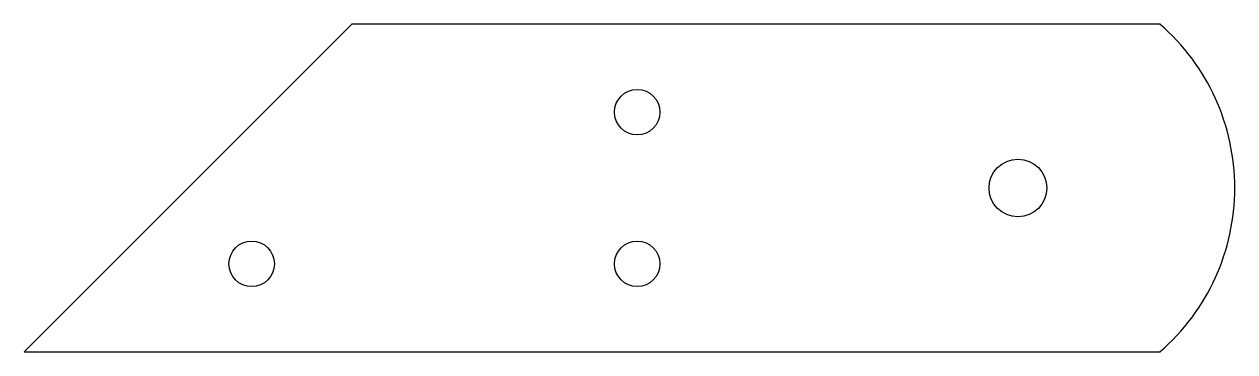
# Model space of a CAD drawing. Extents: x -4.18 to 2.1, y 0 to 9.38.
# Drawn here: x -4.18 to 2.1, y 0 to 1.7 of the extents above; entities outside this region: 2.
import ezdxf
from ezdxf.enums import TextEntityAlignment as Align

# ---------------------------------------------------------------- set-up
doc = ezdxf.new("R2010")
doc.units = 0
doc.layers.get('0').update_dxf_attribs({"linetype": 'CONTINUOUS'})

msp = doc.modelspace()

# ---------------------------------------------------------------- linework, layer by layer
at = {"color": 7, "linetype": 'CONTINUOUS'}
for p, q in [((-2.48, 1.7), (-4.18, 0)), ((1.7119, 1.7), (-2.48, 1.7)), ((-4.18, 0), (1.7119, 0))]:
    msp.add_line(p, q, dxfattribs=at)
for centre, radius in [((-1, 1.2437), 0.1181), ((0.9749, 0.85), 0.15), ((-3, 0.4563), 0.1181), ((-1, 0.4563), 0.1181)]:
    msp.add_circle(centre, radius, dxfattribs=at)
msp.add_arc((0.9749, 0.85), 1.125, 310.92606, 49.07394, dxfattribs=at)

# ---------------------------------------------------------------- texts
for s, width, p in [('SOLIDWORKS Educational Product.', 0.677419, (-4.18, 9.3724)), ('For Instructional Use Only.', 0.661111, (-4.18, 9.087))]:
    msp.add_text(s, height=0.1903, dxfattribs=dict(at, width=width)).set_placement(p, align=Align.TOP_LEFT)

doc.saveas('drawing.dxf')
